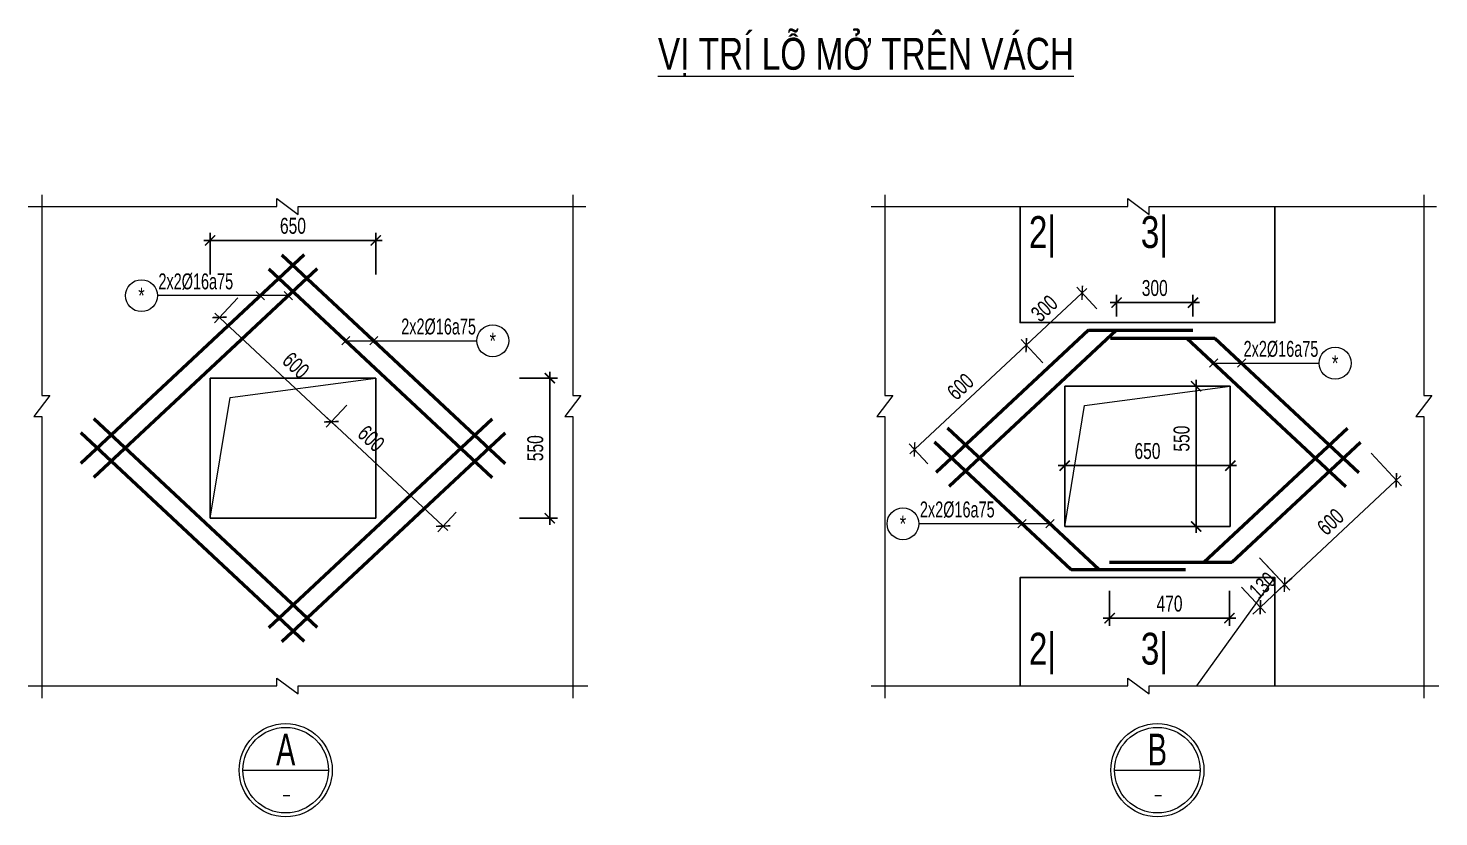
# Model space of a CAD drawing. Header units: millimetres. Extents: x -17374 to 181693, y -29783 to 15580.
# Drawn here: x 127006 to 132542, y 4120 to 7213 of the extents above; entities that cross this region are included whole.
import ezdxf
from ezdxf.enums import TextEntityAlignment as Align

# ---------------------------------------------------------------- set-up
doc = ezdxf.new("R2010")
doc.units = ezdxf.units.MM
doc.header["$LTSCALE"] = 250
doc.header["$MEASUREMENT"] = 0
for name, color, linetype, lineweight in [('CDC.02.DIM', 1, 'Continuous', 18), ('CDC.03.BORDER', 3, 'Continuous', 25), ('CDC.05.STEEL', 4, 'Continuous', 50), ('CDC.06.TEXT', 2, 'Continuous', 18), ('CDC.11.NOTE', 8, 'Continuous', 18), ('CDC.14.STEELNUM', 9, 'Continuous', 18)]:
    doc.layers.add(name, color=color, linetype=linetype, lineweight=lineweight)
doc.styles.add('ARIAL', font='arial.ttf', dxfattribs={"width": 0.65})
doc.styles.add('KC_SMTEXT', font='arial.ttf', dxfattribs={"width": 0.7})
doc.styles.add('KCS_SMTEXT', font='arial.ttf', dxfattribs={"width": 0.7})
doc.dimstyles.new('KCS_DIM25', dxfattribs={"dimscale": 25, "dimtxt": 2.5, "dimasz": 1.6, "dimexe": 1.2, "dimexo": 0, "dimgap": 1, "dimtad": 1, "dimdec": 0, "dimzin": 0, "dimdsep": 46, "dimtxsty": 'KCS_SMTEXT', "dimblk": 'ARCHTICK', "dimcen": 0, "dimdle": 1, "dimclrd": 1, "dimclre": 1, "dimclrt": 2, "dimadec": 0, "dimazin": 0, "dimtfac": 1, "dimtdec": 0, "dimtix": 1, "dimtmove": 2, "dimatfit": 3, "dimfxl": 1, "dimtolj": 1, "dimtzin": 0, "dimarcsym": 0})

# ---------------------------------------------------------------- blocks, each defined once
blk = doc.blocks.new('_ArchTick')
at = {"color": 0, "linetype": 'ByBlock', "const_width": 0.15}
blk.add_lwpolyline([(-0.5, -0.5), (0.5, 0.5)], dxfattribs=at)
blk = doc.blocks.new('*D264')
at = {"layer": 'CDC.02.DIM', "color": 1, "lineweight": -2, "transparency": 16777216}
for p, q in [((128256.8, 5735.1), (128175.2, 5647.7)), ((128652.5, 5243.2), (128177.4, 5686.7)), ((128685.7, 5315.4), (128613.8, 5238.3))]:
    blk.add_line(p, q, dxfattribs=at)
at = {"layer": 'Defpoints', "color": 0, "transparency": 16777216}
for p in [(128256.8, 5735.1), (128195.6, 5669.6), (128685.7, 5315.4)]:
    blk.add_point(p, dxfattribs=at)
at = {"layer": 'CDC.02.DIM', "color": 1, "lineweight": -2, "transparency": 16777216, "xscale": 40, "yscale": 40, "zscale": 40}
for p, rotation in [((128195.6, 5669.6), 136.9749340069811), ((128634.3, 5260.2), 316.9749340069811)]:
    blk.add_blockref('_ArchTick', p, dxfattribs=dict(at, rotation=rotation))
at = {"layer": 'CDC.02.DIM', "color": 2, "transparency": 16777216, "insert": (128351.9, 5603.8), "char_height": 62.5, "attachment_point": 5, "rotation": 316.9749, "style": 'KCS_SMTEXT'}
blk.add_mtext('\\A1;600', dxfattribs=at)
blk = doc.blocks.new('*D265')
at = {"layer": 'CDC.02.DIM', "color": 1, "lineweight": -2, "transparency": 16777216}
for p, q in [((127828.8, 6156), (127736.5, 6057.1)), ((128213.9, 5652.6), (127738.7, 6096.1)), ((128256.8, 5735.1), (128175.2, 5647.7))]:
    blk.add_line(p, q, dxfattribs=at)
at = {"layer": 'Defpoints', "color": 0, "transparency": 16777216}
for p in [(127828.8, 6156), (127757, 6079), (128256.8, 5735.1)]:
    blk.add_point(p, dxfattribs=at)
at = {"layer": 'CDC.02.DIM', "color": 1, "lineweight": -2, "transparency": 16777216, "xscale": 40, "yscale": 40, "zscale": 40}
for p, rotation in [((127757, 6079), 136.9749340069811), ((128195.6, 5669.6), 316.9749340069811)]:
    blk.add_blockref('_ArchTick', p, dxfattribs=dict(at, rotation=rotation))
at = {"layer": 'CDC.02.DIM', "color": 2, "transparency": 16777216, "insert": (128056.4, 5890.8), "char_height": 62.5, "attachment_point": 5, "rotation": 316.9749, "style": 'KCS_SMTEXT'}
blk.add_mtext('\\A1;600', dxfattribs=at)
blk = doc.blocks.new('*D267')
at = {"layer": 'CDC.02.DIM', "color": 1, "lineweight": -2, "transparency": 16777216}
for p, q in [((127695, 6380.9), (128395, 6380.9)), ((127720, 6247.6), (127720, 6410.9)), ((128370, 6247.6), (128370, 6410.9))]:
    blk.add_line(p, q, dxfattribs=at)
at = {"layer": 'Defpoints', "color": 0, "transparency": 16777216}
for p in [(128370, 6380.9), (127720, 6247.6), (128370, 6247.6)]:
    blk.add_point(p, dxfattribs=at)
at = {"layer": 'CDC.02.DIM', "color": 1, "lineweight": -2, "transparency": 16777216, "xscale": 40, "yscale": 40, "zscale": 40, "rotation": 180}
blk.add_blockref('_ArchTick', (127720, 6380.9), dxfattribs=at)
at = {"layer": 'CDC.02.DIM', "color": 1, "lineweight": -2, "transparency": 16777216, "xscale": 40, "yscale": 40, "zscale": 40}
blk.add_blockref('_ArchTick', (128370, 6380.9), dxfattribs=at)
at = {"layer": 'CDC.02.DIM', "color": 2, "transparency": 16777216, "insert": (128045, 6437.8), "char_height": 62.5, "attachment_point": 5, "style": 'KCS_SMTEXT'}
blk.add_mtext('\\A1;650', dxfattribs=at)
blk = doc.blocks.new('*D268')
at = {"layer": 'CDC.02.DIM', "color": 1, "lineweight": -2, "transparency": 16777216}
for p, q in [((128934.2, 5840.8), (129083.2, 5840.8)), ((129053.2, 5265.8), (129053.2, 5865.8)), ((128934.2, 5290.8), (129083.2, 5290.8))]:
    blk.add_line(p, q, dxfattribs=at)
at = {"layer": 'Defpoints', "color": 0, "transparency": 16777216}
for p in [(128934.2, 5840.8), (129053.2, 5840.8), (128934.2, 5290.8)]:
    blk.add_point(p, dxfattribs=at)
at = {"layer": 'CDC.02.DIM', "color": 1, "lineweight": -2, "transparency": 16777216, "xscale": 40, "yscale": 40, "zscale": 40}
for p, rotation in [((129053.2, 5840.8), 90), ((129053.2, 5290.8), 270)]:
    blk.add_blockref('_ArchTick', p, dxfattribs=dict(at, rotation=rotation))
at = {"layer": 'CDC.02.DIM', "color": 2, "transparency": 16777216, "insert": (128996.3, 5565.8), "char_height": 62.5, "attachment_point": 5, "rotation": 90, "style": 'KCS_SMTEXT'}
blk.add_mtext('\\A1;550', dxfattribs=at)
blk = doc.blocks.new('*D271')
at = {"layer": 'CDC.02.DIM', "color": 1, "lineweight": -2, "transparency": 16777216}
for p, q in [((131277.5, 6082.6), (131277.5, 6166.9)), ((131577.5, 6082.6), (131577.5, 6166.9)), ((131252.5, 6136.9), (131602.5, 6136.9))]:
    blk.add_line(p, q, dxfattribs=at)
at = {"layer": 'Defpoints', "color": 0, "transparency": 16777216}
for p in [(131577.5, 6136.9), (131277.5, 6082.6), (131577.5, 6082.6)]:
    blk.add_point(p, dxfattribs=at)
at = {"layer": 'CDC.02.DIM', "color": 1, "lineweight": -2, "transparency": 16777216, "xscale": 40, "yscale": 40, "zscale": 40, "rotation": 180}
blk.add_blockref('_ArchTick', (131277.5, 6136.9), dxfattribs=at)
at = {"layer": 'CDC.02.DIM', "color": 1, "lineweight": -2, "transparency": 16777216, "xscale": 40, "yscale": 40, "zscale": 40}
blk.add_blockref('_ArchTick', (131577.5, 6136.9), dxfattribs=at)
at = {"layer": 'CDC.02.DIM', "color": 2, "transparency": 16777216, "insert": (131427.5, 6193.8), "char_height": 62.5, "attachment_point": 5, "style": 'KCS_SMTEXT'}
blk.add_mtext('\\A1;300', dxfattribs=at)
blk = doc.blocks.new('*D272')
at = {"layer": 'CDC.02.DIM', "color": 1, "lineweight": -2, "transparency": 16777216}
for p, q in [((130466.2, 5543.7), (130941.4, 5987.2)), ((130988.3, 5900.3), (130902.6, 5992.1)), ((130536.8, 5504.7), (130464, 5582.7))]:
    blk.add_line(p, q, dxfattribs=at)
at = {"layer": 'Defpoints', "color": 0, "transparency": 16777216}
for p in [(130923.1, 5970.2), (130988.3, 5900.3), (130536.8, 5504.7)]:
    blk.add_point(p, dxfattribs=at)
at = {"layer": 'CDC.02.DIM', "color": 1, "lineweight": -2, "transparency": 16777216, "xscale": 40, "yscale": 40, "zscale": 40}
for p, rotation in [((130923.1, 5970.2), 43.02506598910831), ((130484.5, 5560.8), 223.0250659891083)]:
    blk.add_blockref('_ArchTick', p, dxfattribs=dict(at, rotation=rotation))
at = {"layer": 'CDC.02.DIM', "color": 2, "transparency": 16777216, "insert": (130664.9, 5807.1), "char_height": 62.5, "attachment_point": 5, "rotation": 43.0251, "style": 'KCS_SMTEXT'}
blk.add_mtext('\\A1;600', dxfattribs=at)
blk = doc.blocks.new('*D273')
at = {"layer": 'CDC.02.DIM', "color": 1, "lineweight": -2, "transparency": 16777216}
for p, q in [((130904.8, 5953.1), (131160.9, 6192.1)), ((131200.4, 6113), (131122.1, 6196.9)), ((130988.3, 5900.3), (130902.6, 5992.1))]:
    blk.add_line(p, q, dxfattribs=at)
at = {"layer": 'Defpoints', "color": 0, "transparency": 16777216}
for p in [(131142.6, 6175), (131200.4, 6113), (130988.3, 5900.3)]:
    blk.add_point(p, dxfattribs=at)
at = {"layer": 'CDC.02.DIM', "color": 1, "lineweight": -2, "transparency": 16777216, "xscale": 40, "yscale": 40, "zscale": 40}
for p, rotation in [((131142.6, 6175), 43.02506598910831), ((130923.1, 5970.2), 223.0250659891083)]:
    blk.add_blockref('_ArchTick', p, dxfattribs=dict(at, rotation=rotation))
at = {"layer": 'CDC.02.DIM', "color": 2, "transparency": 16777216, "insert": (130994, 6114.2), "char_height": 62.5, "attachment_point": 5, "rotation": 43.0251, "style": 'KCS_SMTEXT'}
blk.add_mtext('\\A1;300', dxfattribs=at)
blk = doc.blocks.new('*D274')
at = {"layer": 'CDC.02.DIM', "color": 1, "lineweight": -2, "transparency": 16777216}
for p, q in [((132276.6, 5545.7), (132395.9, 5417.9)), ((131918.5, 5013.4), (132393.7, 5456.9)), ((131838, 5136.3), (131957.3, 5008.5))]:
    blk.add_line(p, q, dxfattribs=at)
at = {"layer": 'Defpoints', "color": 0, "transparency": 16777216}
for p in [(132276.6, 5545.7), (132375.4, 5439.8), (131838, 5136.3)]:
    blk.add_point(p, dxfattribs=at)
at = {"layer": 'CDC.02.DIM', "color": 1, "lineweight": -2, "transparency": 16777216, "xscale": 40, "yscale": 40, "zscale": 40}
for p, rotation in [((132375.4, 5439.8), 43.02506598910551), ((131936.8, 5030.5), 223.0250659891055)]:
    blk.add_blockref('_ArchTick', p, dxfattribs=dict(at, rotation=rotation))
at = {"layer": 'CDC.02.DIM', "color": 2, "transparency": 16777216, "insert": (132117.3, 5276.8), "char_height": 62.5, "attachment_point": 5, "rotation": 43.0251, "style": 'KCS_SMTEXT'}
blk.add_mtext('\\A1;600', dxfattribs=at)
blk = doc.blocks.new('*D275')
at = {"layer": 'CDC.02.DIM', "color": 1, "lineweight": -2, "transparency": 16777216}
for p, q in [((131250.4, 5006.6), (131250.4, 4869)), ((131720.4, 5006.6), (131720.4, 4869)), ((131225.4, 4899), (131745.4, 4899))]:
    blk.add_line(p, q, dxfattribs=at)
at = {"layer": 'Defpoints', "color": 0, "transparency": 16777216}
for p in [(131250.4, 5006.6), (131720.4, 5006.6), (131720.4, 4899)]:
    blk.add_point(p, dxfattribs=at)
at = {"layer": 'CDC.02.DIM', "color": 1, "lineweight": -2, "transparency": 16777216, "xscale": 40, "yscale": 40, "zscale": 40, "rotation": 180}
blk.add_blockref('_ArchTick', (131250.4, 4899), dxfattribs=at)
at = {"layer": 'CDC.02.DIM', "color": 1, "lineweight": -2, "transparency": 16777216, "xscale": 40, "yscale": 40, "zscale": 40}
blk.add_blockref('_ArchTick', (131720.4, 4899), dxfattribs=at)
at = {"layer": 'CDC.02.DIM', "color": 2, "transparency": 16777216, "insert": (131485.4, 4955.9), "char_height": 62.5, "attachment_point": 5, "style": 'KCS_SMTEXT'}
blk.add_mtext('\\A1;470', dxfattribs=at)
blk = doc.blocks.new('*D276')
at = {"layer": 'CDC.02.DIM', "color": 1, "lineweight": -2, "transparency": 16777216}
for p, q in [((131048.9, 5497.4), (131748.9, 5497.4)), ((131073.9, 5533.6), (131073.9, 5467.4)), ((131723.9, 5533.6), (131723.9, 5467.4))]:
    blk.add_line(p, q, dxfattribs=at)
at = {"layer": 'Defpoints', "color": 0, "transparency": 16777216}
for p in [(131073.9, 5533.6), (131723.9, 5533.6), (131723.9, 5497.4)]:
    blk.add_point(p, dxfattribs=at)
at = {"layer": 'CDC.02.DIM', "color": 1, "lineweight": -2, "transparency": 16777216, "xscale": 40, "yscale": 40, "zscale": 40, "rotation": 180}
blk.add_blockref('_ArchTick', (131073.9, 5497.4), dxfattribs=at)
at = {"layer": 'CDC.02.DIM', "color": 1, "lineweight": -2, "transparency": 16777216, "xscale": 40, "yscale": 40, "zscale": 40}
blk.add_blockref('_ArchTick', (131723.9, 5497.4), dxfattribs=at)
at = {"layer": 'CDC.02.DIM', "color": 2, "transparency": 16777216, "insert": (131398.9, 5554.3), "char_height": 62.5, "attachment_point": 5, "style": 'KCS_SMTEXT'}
blk.add_mtext('\\A1;650', dxfattribs=at)
blk = doc.blocks.new('*D277')
at = {"layer": 'CDC.02.DIM', "color": 1, "lineweight": -2, "transparency": 16777216}
for p, q in [((131589.7, 5833.6), (131589.7, 5233.6)), ((131305.6, 5808.6), (131619.7, 5808.6)), ((131322.3, 5258.6), (131619.7, 5258.6))]:
    blk.add_line(p, q, dxfattribs=at)
at = {"layer": 'Defpoints', "color": 0, "transparency": 16777216}
for p in [(131305.6, 5808.6), (131322.3, 5258.6), (131589.7, 5258.6)]:
    blk.add_point(p, dxfattribs=at)
at = {"layer": 'CDC.02.DIM', "color": 1, "lineweight": -2, "transparency": 16777216, "xscale": 40, "yscale": 40, "zscale": 40}
for p, rotation in [((131589.7, 5808.6), 90), ((131589.7, 5258.6), 270)]:
    blk.add_blockref('_ArchTick', p, dxfattribs=dict(at, rotation=rotation))
at = {"layer": 'CDC.02.DIM', "color": 2, "transparency": 16777216, "insert": (131532.8, 5603.4), "char_height": 62.5, "attachment_point": 5, "rotation": 90, "style": 'KCS_SMTEXT'}
blk.add_mtext('\\A1;550', dxfattribs=at)
blk = doc.blocks.new('*D281')
at = {"layer": 'CDC.02.DIM', "color": 1, "lineweight": -2, "transparency": 16777216}
for p, q in [((131863.1, 5109.5), (131957.3, 5008.5)), ((131936.8, 5030.5), (131966.1, 5057.8)), ((131768, 5020.8), (131862.2, 4919.8)), ((131936.8, 5030.5), (131841.8, 4941.8)), ((131841.8, 4941.8), (131812.5, 4914.5))]:
    blk.add_line(p, q, dxfattribs=at)
at = {"layer": 'Defpoints', "color": 0, "transparency": 16777216}
for p in [(131863.1, 5109.5), (131768, 5020.8), (131841.8, 4941.8)]:
    blk.add_point(p, dxfattribs=at)
at = {"layer": 'CDC.02.DIM', "color": 1, "lineweight": -2, "transparency": 16777216, "xscale": 40, "yscale": 40, "zscale": 40}
for p, rotation in [((131936.8, 5030.5), 223.0250659890711), ((131841.8, 4941.8), 43.02506598907113)]:
    blk.add_blockref('_ArchTick', p, dxfattribs=dict(at, rotation=rotation))
at = {"layer": 'CDC.02.DIM', "color": 2, "transparency": 16777216, "insert": (131850.4, 5027.7), "char_height": 62.5, "attachment_point": 5, "rotation": 43.0251, "style": 'KCS_SMTEXT'}
blk.add_mtext('\\A1;130', dxfattribs=at)

msp = doc.modelspace()

# ---------------------------------------------------------------- linework, layer by layer
at = {"layer": 'CDC.03.BORDER'}
for p, q in [((127720.03, 5290.84, 0), (127720.03, 5840.84, 0)), ((128370.03, 5290.84, 0), (128370.03, 5840.84, 0)), ((131073.92, 5258.55), (131073.92, 5808.55)), ((131723.92, 5258.55), (131723.92, 5808.55))]:
    msp.add_line(p, q, dxfattribs=at)
for points in [[(130898.92, 6514.14), (130898.92, 6058.55), (131898.92, 6058.55), (131898.92, 6514.14)], [(131073.92, 5808.55), (131723.92, 5808.55)], [(131073.92, 5258.55), (131723.92, 5258.55)], [(131898.92, 4633.05), (131898.92, 5058.55), (130898.92, 5058.55), (130898.92, 4633.05)]]:
    msp.add_lwpolyline(points, dxfattribs=at)
at = {"layer": 'CDC.03.BORDER', "elevation": 0}
for points in [[(127720.03, 5840.84), (128370.03, 5840.84)], [(127720.03, 5290.84), (128370.03, 5290.84)]]:
    msp.add_lwpolyline(points, dxfattribs=at)
at = {"layer": 'CDC.05.STEEL'}
for p, q in [((128089.2, 6324.65, 0), (127211.93, 5505.87, 0)), ((128000.86, 6324.65, 0), (128878.13, 5505.87, 0)), ((128140.37, 6269.82, 0), (127263.11, 5451.04, 0)), ((127949.69, 6269.82, 0), (128826.96, 5451.04, 0)), ((131167.57, 6028.55), (130569.15, 5470.03)), ((131277.49, 6028.55), (130620.32, 5415.2)), ((131167.57, 6028.55), (131577.49, 6028.55)), ((131253.91, 5997.23), (131663.83, 5997.23)), ((131553.91, 5997.23), (132177.52, 5415.2)), ((131663.83, 5997.23), (132228.69, 5470.03)), ((128140.37, 4861.85, 0), (127263.11, 5680.63, 0)), ((127949.69, 4861.85, 0), (128826.96, 5680.63, 0)), ((128089.2, 4807.02, 0), (127211.93, 5625.8, 0)), ((128000.86, 4807.02, 0), (128878.13, 5625.8, 0)), ((131209.63, 5088.55), (130613.67, 5644.78)), ((131620.35, 5118.55), (132184.17, 5644.78)), ((131099.71, 5088.55), (130562.5, 5589.95)), ((131730.27, 5118.55), (132235.34, 5589.95)), ((131250.35, 5118.55), (131730.27, 5118.55)), ((131547.49, 5088.55), (131099.71, 5088.55))]:
    msp.add_line(p, q, dxfattribs=at)
at = {"layer": 'CDC.11.NOTE', "color": 1}
for p, q in [((127933.55, 6147.85, 0), (127900.93, 6180.47, 0)), ((128043.47, 6147.85, 0), (128010.85, 6180.47, 0)), ((128236.2, 5970.88, 0), (128268.83, 6003.5, 0)), ((128346.12, 5970.88, 0), (128378.74, 6003.5, 0)), ((131642.37, 5883.14), (131674.99, 5915.76)), ((131752.29, 5883.14), (131784.91, 5915.76)), ((130889.59, 5253.13), (130922.21, 5285.75)), ((130999.51, 5253.13), (131032.13, 5285.75)), ((127848.8, 4302.66), (128184.21, 4302.66)), ((131270.01, 4302.66), (131605.42, 4302.66))]:
    msp.add_line(p, q, dxfattribs=at)
for points in [[(127005.91, 6514.14), (127981.77, 6514.14), (127981.77, 6545.39), (128065.11, 6482.89), (128065.11, 6514.14), (129193.97, 6514.14)], [(127059.49, 6559.29), (127059.49, 5772.99), (127090.74, 5772.99), (127028.24, 5689.65), (127059.49, 5689.65), (127059.49, 4585.51)], [(129143.85, 6559.29), (129143.85, 5772.99), (129175.1, 5772.99), (129112.6, 5689.65), (129143.85, 5689.65), (129143.85, 4585.51)], [(130313.98, 6514.14), (131321.66, 6514.14), (131321.66, 6545.39), (131405, 6482.89), (131405, 6514.14), (132533.86, 6514.14)], [(130367.56, 6559.29), (130367.56, 5772.99), (130398.81, 5772.99), (130336.31, 5689.65), (130367.56, 5689.65), (130367.56, 4585.51)], [(132483.74, 6559.29), (132483.74, 5772.99), (132514.99, 5772.99), (132452.49, 5689.65), (132483.74, 5689.65), (132483.74, 4585.51)], [(131658.68, 5899.45), (132056.49, 5899.45), (132072.93, 5899.45)], [(131073.92, 5258.55), (131151.9, 5732.63), (131723.92, 5808.55)], [(131015.82, 5269.44), (130518.01, 5269.44), (130501.57, 5269.44)], [(131592.54, 4633.05), (131898.92, 5058.55)], [(127005.91, 4633.05), (127981.77, 4633.05), (127981.77, 4664.3), (128065.11, 4601.8), (128065.11, 4633.05), (129202.31, 4633.05)], [(130313.98, 4633.05), (131321.66, 4633.05), (131321.66, 4664.3), (131405, 4601.8), (131405, 4633.05), (132542.2, 4633.05)]]:
    msp.add_lwpolyline(points, dxfattribs=at)
at = {"layer": 'CDC.11.NOTE', "color": 1, "elevation": 0}
for points in [[(128027.16, 6164.16), (127529.34, 6164.16), (127512.91, 6164.16)], [(128252.51, 5987.19), (128750.33, 5987.19), (128766.76, 5987.19)], [(127720.03, 5290.84), (127798.01, 5764.92), (128370.03, 5840.84)]]:
    msp.add_lwpolyline(points, dxfattribs=at)
at = {"layer": 'CDC.11.NOTE', "color": 1}
for centre, radius in [((128016.5, 4302.66), 182.71), ((131437.72, 4302.66), 182.71), ((128016.5, 4302.66), 167.71), ((131437.72, 4302.66), 167.71)]:
    msp.add_circle(centre, radius, dxfattribs=at)
at = {"layer": 'CDC.14.STEELNUM'}
for centre in [(127450.41, 6164.16, 0), (128829.26, 5987.19, 0), (132135.43, 5899.45), (130439.07, 5269.44)]:
    msp.add_circle(centre, 62.5, dxfattribs=at)

# ---------------------------------------------------------------- texts
at = {"layer": 'CDC.06.TEXT', "color": 4, "style": 'KCS_SMTEXT', "width": 0.75}
msp.add_text('%%UVỊ TRÍ LỖ MỞ TRÊN VÁCH', height=125, dxfattribs=at).set_placement((130293.87, 7050.44), align=Align.CENTER)
for s, p in [('2|', (130986.6, 6397.65, 0)), ('3|', (131426.06, 6397.65, 0)), ('2|', (130986.6, 4763.26, 0)), ('3|', (131426.06, 4763.26, 0))]:
    msp.add_text(s, height=125, dxfattribs=at).set_placement(p, align=Align.MIDDLE)
at = {"layer": 'CDC.06.TEXT', "style": 'KCS_SMTEXT', "width": 0.65}
for p in [(127516.92, 6188.96, 0), (128469.9, 6011.99, 0), (131776.07, 5924.25), (130505.58, 5294.25)]:
    msp.add_text('2x2%%C16a75', height=62.5, dxfattribs=at).set_placement(p)
at = {"layer": 'CDC.06.TEXT', "color": 4, "style": 'ARIAL', "width": 0.65}
for s, p in [('A', (128016.5, 4383.74)), ('B', (131437.72, 4383.74))]:
    msp.add_text(s, height=125, dxfattribs=at).set_placement(p, align=Align.MIDDLE_CENTER)
at = {"layer": 'CDC.06.TEXT', "color": 2, "linetype": 'ByBlock', "style": 'ARIAL', "width": 0.55}
for p in [(128020.02, 4240.24), (131441.24, 4240.24)]:
    msp.add_text('_', height=62.5, dxfattribs=at).set_placement(p, align=Align.MIDDLE)
at = {"layer": 'CDC.14.STEELNUM', "color": 2, "style": 'KC_SMTEXT', "width": 0.75}
for p in [(127450.41, 6164.16, 0), (128829.26, 5987.19, 0), (132135.43, 5899.45), (130439.07, 5269.44)]:
    msp.add_text('*', height=62.5, dxfattribs=at).set_placement(p, align=Align.MIDDLE_CENTER)

# ---------------------------------------------------------------- dimensions: what is measured, and where the dimension line sits
at = {"layer": 'CDC.02.DIM'}
for base, p1, p2, picture, middle in [((128370.03, 6380.88, 0), (127720.03, 6247.6, 0), (128370.03, 6247.6, 0), '*D267', (128045.03, 6437.79, 0)), ((131577.49, 6136.9), (131277.49, 6082.62), (131577.49, 6082.62), '*D271', (131427.49, 6193.83)), ((131723.92, 5497.36), (131073.92, 5533.55), (131723.92, 5533.55), '*D276', (131398.92, 5554.27)), ((131720.35, 4899.01), (131250.35, 5006.55), (131720.35, 5006.55), '*D275', (131485.35, 4955.92))]:
    dim = msp.add_linear_dim(base=base, p1=p1, p2=p2, dimstyle='KCS_DIM25', dxfattribs=at)
    dim.commit()
    dim.dimension.update_dxf_attribs({"geometry": picture, "text_midpoint": middle})
for base, p1, p2, angle, picture, middle in [((131142.58, 6175.02), (130988.27, 5900.32), (131200.44, 6113.02), 43.02507, '*D273', (130993.99, 6114.21)), ((130923.09, 5970.16), (130536.79, 5504.69), (130988.27, 5900.32), 43.02507, '*D272', (130664.94, 5807.07)), ((129053.23, 5840.84, 0), (128934.16, 5290.84, 0), (128934.16, 5840.84, 0), 90, '*D268', (128996.32, 5565.84, 0)), ((132375.44, 5439.85), (131837.98, 5136.34), (132276.62, 5545.73), 43.02507, '*D274', (132117.29, 5276.76))]:
    dim = msp.add_linear_dim(base=base, p1=p1, p2=p2, angle=angle, dimstyle='KCS_DIM25', dxfattribs=at)
    dim.commit()
    dim.dimension.update_dxf_attribs({"geometry": picture, "text_midpoint": middle})
for base, p1, p2, angle, picture, middle in [((127757, 6079.01, 0), (128256.78, 5735.13, 0), (127828.83, 6155.97, 0), 136.97493, '*D265', (128056.44, 5890.8, 0)), ((131589.75, 5258.55), (131305.63, 5808.55), (131322.34, 5258.55), 90, '*D277', (131532.84, 5603.37)), ((128195.63, 5669.62, 0), (128685.74, 5315.38, 0), (128256.78, 5735.13, 0), 136.97493, '*D264', (128351.94, 5603.79, 0))]:
    dim = msp.add_linear_dim(base=base, p1=p1, p2=p2, angle=angle, dimstyle='KCS_DIM25', dxfattribs=at)
    dim.commit()
    dim.dimension.update_dxf_attribs({"geometry": picture, "text_midpoint": middle, "dimtype": 160})
dim = msp.add_aligned_dim(p1=(131863.08, 5109.46, 0), p2=(131768.04, 5020.75, 0), distance=108.06, dimstyle='KCS_DIM25', dxfattribs=at)
dim.commit()
dim.dimension.update_dxf_attribs({"geometry": '*D281', "text_midpoint": (131850.44, 5027.73, 0)})

doc.saveas('drawing.dxf')
